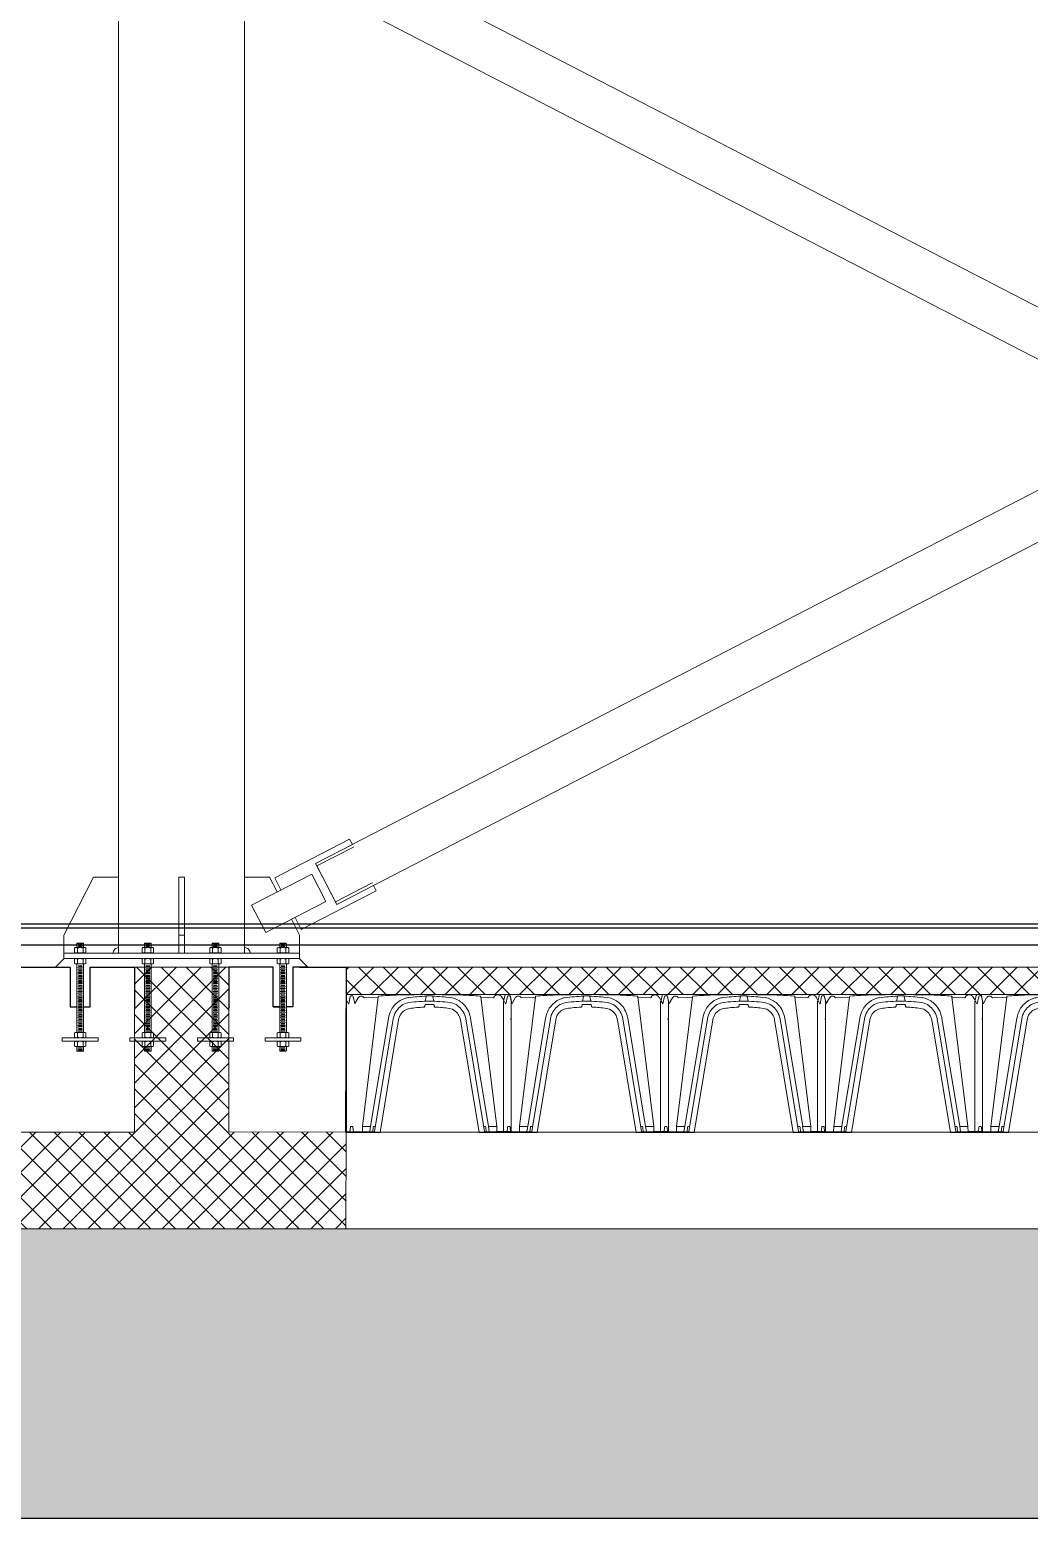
# Model space of a CAD drawing. Header units: millimetres. Extents: x -6949 to 305728, y -55091 to 76684.
# Drawn here: x 280074 to 283700, y 60513 to 65914 of the extents above; entities that cross this region are included whole.
import ezdxf

# ---------------------------------------------------------------- set-up
doc = ezdxf.new("R2010")
doc.units = ezdxf.units.MM
for name, color, linetype, lineweight in [('bulloni', 5, 'Continuous', 18), ('fonda', 7, 'Continuous', 18), ('iglù', 252, 'Continuous', 9), ('piastra', 30, 'Continuous', 18), ('S-BEAM', 5, 'Continuous', 18), ('S-COLS', 7, 'Continuous', 18), ('S-FSTN', 7, 'Continuous', 18), ('S20', 7, 'Continuous', 25), ('solaio2', 7, 'Continuous', 9)]:
    doc.layers.add(name, color=color, linetype=linetype, lineweight=lineweight)

# ---------------------------------------------------------------- blocks, each defined once
blk = doc.blocks.new('*U103')
at = {"layer": 'bulloni'}
for p, q in [((-8.7, -0.3), (8.7, 0.7)), ((-6.7, 6.9), (6.7, 6.2)), ((-6.7, 3.2), (6.7, 3.9)), ((-8.7, -6.9), (8.7, -6)), ((-6.7, -3.5), (6.7, -2.8))]:
    blk.add_line(p, q, dxfattribs=at)
blk = doc.blocks.new('*U96')
at = {"color": 0, "linetype": 'ByBlock', "lineweight": -2, "transparency": 16777216}
for p in [(0, 227.5), (0, 210), (0, 192.5), (0, 175), (0, 157.5), (0, 140), (0, 122.5), (0, 105), (0, 87.5), (0, 70), (0, 52.5), (0, 35), (0, 17.5), (0, 0)]:
    blk.add_blockref('*U103', p, dxfattribs=at)
blk = doc.blocks.new('*U97')
at = {"layer": 'bulloni'}
for p, q in [((-8.7, -0.3), (8.7, 0.7)), ((-6.7, 6.9), (6.7, 6.2)), ((-6.7, 3.2), (6.7, 3.9)), ((-8.7, -6.9), (8.7, -6)), ((-6.7, -3.5), (6.7, -2.8))]:
    blk.add_line(p, q, dxfattribs=at)
blk = doc.blocks.new('*U98')
at = {"color": 0, "linetype": 'ByBlock', "lineweight": -2, "transparency": 16777216}
for p in [(0, 227.5), (0, 210), (0, 192.5), (0, 175), (0, 157.5), (0, 140), (0, 122.5), (0, 105), (0, 87.5), (0, 70), (0, 52.5), (0, 35), (0, 17.5), (0, 0)]:
    blk.add_blockref('*U97', p, dxfattribs=at)
blk = doc.blocks.new('*U99')
at = {"layer": 'bulloni'}
for p, q in [((-8.7, -0.3), (8.7, 0.7)), ((-6.7, 6.9), (6.7, 6.2)), ((-6.7, 3.2), (6.7, 3.9)), ((-8.7, -6.9), (8.7, -6)), ((-6.7, -3.5), (6.7, -2.8))]:
    blk.add_line(p, q, dxfattribs=at)
blk = doc.blocks.new('*U100')
at = {"color": 0, "linetype": 'ByBlock', "lineweight": -2, "transparency": 16777216}
for p in [(0, 227.5), (0, 210), (0, 192.5), (0, 175), (0, 157.5), (0, 140), (0, 122.5), (0, 105), (0, 87.5), (0, 70), (0, 52.5), (0, 35), (0, 17.5), (0, 0)]:
    blk.add_blockref('*U99', p, dxfattribs=at)
blk = doc.blocks.new('*U101')
at = {"layer": 'bulloni'}
for p, q in [((-8.7, -0.3), (8.7, 0.7)), ((-6.7, 6.9), (6.7, 6.2)), ((-6.7, 3.2), (6.7, 3.9)), ((-8.7, -6.9), (8.7, -6)), ((-6.7, -3.5), (6.7, -2.8))]:
    blk.add_line(p, q, dxfattribs=at)
blk = doc.blocks.new('*U102')
at = {"color": 0, "linetype": 'ByBlock', "lineweight": -2, "transparency": 16777216}
for p in [(0, 227.5), (0, 210), (0, 192.5), (0, 175), (0, 157.5), (0, 140), (0, 122.5), (0, 105), (0, 87.5), (0, 70), (0, 52.5), (0, 35), (0, 17.5), (0, 0)]:
    blk.add_blockref('*U101', p, dxfattribs=at)
blk = doc.blocks.new('solido h 50')
at = {"linetype": 'Continuous'}
for p, q in [((107.6, 927.3), (108.9, 933.3)), ((107.6, 927.3), (107.6, 927.3)), ((107.6, 927.2), (107.6, 927.3)), ((107.6, 927.2), (107.6, 927.2)), ((107.6, 925.6), (107.6, 927.2)), ((110.2, 934.3), (113.1, 934.3)), ((115.6, 928.1), (114.5, 933.3)), ((117.8, 931.5), (115.8, 928.1)), ((140.9, 931.9), (123.5, 790.9)), ((126.8, 930.8), (126.5, 931.3)), ((140.8, 931.6), (126.8, 930.8)), ((140.9, 931.9), (140.9, 931.9)), ((140.9, 931.9), (140.9, 931.9)), ((140.9, 931.9), (140.9, 931.9)), ((140.9, 931.9), (140.9, 931.9)), ((141.6, 932.6), (141.6, 932.6)), ((150.4, 933.4), (150.3, 933.4)), ((174.8, 934.2), (174.6, 934.2)), ((177, 934.2), (174.7, 934.2)), ((176.1, 934.2), (174.8, 934.2)), ((177, 934.2), (176.1, 934.2)), ((177.3, 934.2), (177, 934.2)), ((177.3, 934.2), (177.3, 934.2)), ((177.3, 934.2), (177.3, 934.2)), ((177.9, 934.2), (177.3, 934.2)), ((177.9, 934.2), (177.3, 934.2)), ((177.9, 934.2), (177.9, 934.2)), ((179, 934.2), (177.9, 934.2)), ((206.9, 934.3), (186.3, 934.3)), ((186.3, 934.3), (206.9, 934.3)), ((191.9, 927.2), (193, 932.3)), ((192.2, 923.6), (192.2, 923.6)), ((200, 934.3), (193.2, 934.3)), ((193.2, 934.3), (193.2, 934.3)), ((199.3, 933), (193.9, 933)), ((200, 934.3), (200, 934.3)), ((200.1, 932.3), (201.2, 927.2)), ((242.8, 933.4), (242.8, 933.4)), ((251.6, 932.6), (251.6, 932.6)), ((252.3, 931.9), (252.3, 931.9)), ((252.3, 931.9), (252.3, 931.9)), ((252.3, 931.9), (252.3, 931.9)), ((252.3, 931.9), (252.3, 931.9)), ((252.3, 931.9), (269.6, 790.9)), ((267.8, 930.7), (252.3, 931.6)), ((277.7, 924.7), (274.2, 930.9)), ((277.7, 924.7), (277.7, 924.7)), ((278, 924.7), (279.6, 932.3)), ((278, 924.7), (278, 924.7)), ((278, 924.7), (278, 924.7)), ((278, 924.7), (278, 924.7)), ((280.5, 933), (281.9, 933)), ((282.8, 932.3), (284.5, 924.3)), ((284.5, 924.3), (284.5, 924.4)), ((284.5, 924.4), (284.5, 924.4)), ((286.3, 927.1), (284.7, 924.3)), ((284.8, 924.3), (284.7, 924.3)), ((287.1, 927.3), (286.6, 927.3)), ((287.1, 927.3), (287.1, 927.3)), ((287.1, 784.3), (287.1, 927.3)), ((107.6, 785.4), (107.6, 907.8)), ((151.9, 908.6), (132.4, 790.9)), ((136.8, 785.3), (157.1, 907.8)), ((151.9, 908.6), (151.9, 908.6)), ((190.6, 920.7), (190.6, 920.7)), ((190.6, 920.7), (190.7, 920.7)), ((190.6, 920.7), (190.7, 920.7)), ((190.6, 920.7), (190.6, 920.7)), ((191.4, 921.8), (191.3, 921.3)), ((191.3, 921.3), (191.3, 921.3)), ((191.3, 921.3), (191.3, 921.3)), ((191.6, 922.7), (191.4, 921.9)), ((191.4, 921.9), (191.4, 921.8)), ((191.6, 922.9), (191.6, 922.9)), ((191.6, 922.9), (191.6, 922.7)), ((191.6, 922.9), (191.6, 922.9)), ((201.5, 922.9), (201.5, 922.9)), ((201.6, 922.7), (201.5, 922.9)), ((201.5, 922.9), (201.5, 922.9)), ((201.7, 921.9), (201.6, 922.7)), ((201.8, 921.6), (201.7, 921.9)), ((201.9, 921.3), (201.8, 921.6)), ((201.9, 921.3), (201.9, 921.3)), ((201.9, 921.3), (201.9, 921.3)), ((202.5, 920.7), (202.6, 920.7)), ((202.6, 920.7), (202.9, 920.7)), ((202.9, 920.7), (202.6, 920.7)), ((256.3, 785.3), (236, 907.8)), ((241.2, 908.6), (241.2, 908.6)), ((260.7, 790.9), (241.2, 908.6)), ((163, 906.8), (142.7, 784.3)), ((142.7, 784.3), (163, 906.8)), ((163, 906.8), (163, 906.8)), ((163, 906.8), (163, 906.8)), ((230.2, 906.8), (230.2, 906.8)), ((250.4, 784.3), (230.2, 906.8)), ((230.2, 906.8), (230.2, 906.8)), ((230.2, 906.8), (250.4, 784.3)), ((107.6, 785.4), (108.2, 785.4)), ((107.6, 784.9), (107.6, 785.4)), ((108.2, 784.9), (107.6, 784.9)), ((107.6, 784.9), (107.6, 784.9)), ((108.2, 785.4), (108.6, 785.4)), ((108.5, 784.9), (108.2, 784.9)), ((108.5, 784.9), (109.7, 784.9)), ((109.8, 785.4), (108.6, 785.4)), ((112.7, 784.9), (109.7, 784.9)), ((109.8, 785.4), (112.2, 785.4)), ((113.5, 785.4), (112.2, 785.4)), ((113.9, 784.9), (112.7, 784.9)), ((112.8, 784.3), (112.7, 784.9)), ((112.8, 784.3), (114, 784.3)), ((114, 785.4), (113.5, 785.4)), ((113.9, 784.9), (130.1, 784.9)), ((114, 784.3), (113.9, 784.9)), ((123.5, 785.4), (114, 785.4)), ((114, 784.3), (130.1, 784.3)), ((123.5, 790.9), (123.4, 784.9)), ((124.4, 790.9), (123.5, 790.9)), ((124.4, 790.9), (132.5, 790.9)), ((130.1, 784.9), (136.4, 784.9)), ((136.8, 784.3), (130.1, 784.3)), ((131.5, 785.3), (132.5, 790.9)), ((135.3, 790.1), (134.9, 785)), ((137.3, 790.9), (136.2, 790.9)), ((136.8, 785.1), (136.8, 784.3)), ((141.1, 784.3), (136.8, 784.3)), ((141.1, 784.3), (142.7, 784.3)), ((252.1, 784.3), (250.4, 784.3)), ((256.5, 784.3), (252.1, 784.3)), ((255.9, 790.9), (256.9, 790.9)), ((256.3, 785.3), (256.4, 784.9)), ((256.8, 784.9), (256.4, 784.9)), ((256.4, 784.9), (256.5, 784.3)), ((256.5, 784.3), (256.9, 784.3)), ((287.1, 784.9), (256.8, 784.9)), ((256.8, 784.9), (256.8, 784.9)), ((256.9, 784.3), (256.9, 784.3)), ((263.1, 784.3), (256.9, 784.3)), ((258.3, 785), (257.8, 790.1)), ((268.7, 790.9), (260.7, 790.9)), ((261.6, 785.3), (260.7, 790.9)), ((279.3, 784.3), (263.1, 784.3)), ((268.7, 790.9), (269.6, 790.9)), ((269.6, 790.9), (269.7, 784.9)), ((279.3, 784.3), (280.5, 784.3)), ((279.9, 790.1), (279.5, 785)), ((286.7, 784.3), (280.5, 784.3)), ((281.8, 790.9), (280.8, 790.9)), ((283.2, 785), (282.7, 790.1)), ((287.1, 784.3), (286.7, 784.3))]:
    blk.add_line(p, q, dxfattribs=at)
for points in [[(173.4, 931, 0.136663), (161.4, 925.6, 0.075513), (156.2, 919.8, 0.069948), (152.9, 912.6, 0.0344), (151.9, 908.6)], [(157.1, 907.8, -0.089518), (159.9, 915.6, -0.08462), (164.5, 921.1, -0.102034), (171.3, 925, -0.039458), (174.2, 925.6)], [(191.6, 922.9, -0.162784), (192, 923.5, -0.095787), (192.2, 923.6)], [(201, 923.6, -0.128744), (201.2, 923.4, -0.135765), (201.5, 922.9)], [(236, 907.8, 0.089518), (233.3, 915.6, 0.08462), (228.7, 921.1, 0.102034), (221.9, 925, 0.039458), (219, 925.6)], [(241.2, 908.6, 0.07966), (238.3, 917.5, 0.08148), (233.1, 924.4, 0.113923), (223.6, 930.1, 0.040821), (219.8, 931)], [(175.1, 919.3, 0.133193), (168.5, 916.4, 0.106303), (164.5, 911.4, 0.076859), (163, 906.8)], [(218, 919.3, -0.115244), (223.8, 917, -0.089496), (227.6, 913.3, -0.111107), (230.2, 906.8)]]:
    blk.add_lwpolyline(points, format="xyb", dxfattribs=at)
for centre, radius, start, end in [((-10694, 899.6), 10801.6, 0.04323, 0.13798), ((110.2, 933), 1.35, 90, 168), ((113.1, 933), 1.35, 12, 90), ((115.7, 928.1), 0.159, 213.856, 328.0392), ((122.1, 929.1), 4.95, 27, 150), ((141.6, 931.9), 0.75, 91.9179, 173.9883), ((141.6, 931.8), 0.75, 91.9181, 173.9882), ((167.2, 680.5), 253.4, 91.6199, 95.8125), ((188.6, 116.1), 818.2, 90.9842, 92.0008), ((196.6, 773.8), 158.8, 91.2231, 98.3969), ((196.6, 773.8), 153.4, 89.9999, 98.3968), ((196.6, -692.2), 1626.5, 90.3633, 90.6196), ((186.3, 932.8), 1.5, 90, 90.3633), ((196.3, 767.4), 156.2, 89.9081, 91.5201), ((193.2, 933), 1.35, 90, 98.8655), ((193.9, 932.1), 0.9, 90, 168), ((196.6, 773.8), 153.4, 81.6032, 90.0001), ((196.8, 763.3), 160.4, 88.5128, 90.0819), ((199.3, 932.1), 0.9, 12, 90), ((200, 933), 1.35, 81.1345, 90), ((196.6, 773.8), 158.8, 81.6031, 88.7768), ((203.8, 90.8), 843.5, 88.01, 89.7898), ((225.9, 680.5), 253.4, 84.1906, 88.3832), ((251.6, 931.9), 0.75, 6.0149, 88.0851), ((251.6, 931.9), 0.75, 6.0148, 88.0852), ((271, 929.1), 3.6, 30, 152.9143), ((277.8, 924.8), 0.15, 213.9796, 339.3171), ((280.5, 932.1), 0.9, 90, 168), ((281.9, 932.1), 0.9, 12, 90), ((284.6, 924.4), 0.15, 200.4704, 330.0115), ((284.6, 924.4), 0.15, 192.0138, 329.9989), ((286.6, 927), 0.3, 90.0075, 149.9931), ((108.2, 906.6), 1.17, 78.7223, 91.1428), ((196.6, 773.8), 147, 92.3342, 98.3969), ((196.6, 773.8), 147, 92.3339, 98.3969), ((190.6, 921.5), 0.75, 276.8301, 347.6969), ((190.6, 921.5), 0.75, 276.7973, 347.7432), ((202.6, 921.5), 0.75, 192.2309, 262.2068), ((202.6, 921.5), 0.751, 192.2044, 262.2384), ((196.6, 773.8), 147, 81.6031, 87.5469), ((196.6, 773.8), 147, 81.6031, 87.5469), ((131.1, 785.3), 0.452, 269.7718, 350.4703), ((134.8, 785), 0.15, 270, 355), ((136.2, 790), 0.9, 90, 175), ((136.4, 785.3), 0.45, 270, 324.2654), ((136.4, 785.3), 0.45, 324.2654, 350.6), ((137.3, 790), 0.9, 56.716, 90), ((255.9, 790), 0.9, 90, 123.284), ((256.9, 790), 0.9, 5, 90), ((258.4, 785), 0.15, 185, 270), ((262.1, 785.3), 0.452, 189.5297, 270.2282), ((279.3, 785), 0.15, 270, 355), ((280.8, 790), 0.9, 90, 175), ((281.8, 790), 0.9, 5, 90), ((283.3, 785), 0.15, 185, 270)]:
    blk.add_arc(centre, radius, start, end, dxfattribs=at)
blk = doc.blocks.new('*U721')
at = {"layer": 'iglù', "linetype": 'Continuous', "xscale": -3.333639676299367, "yscale": 3.333639676299367, "zscale": 3.333639676299367}
blk.add_blockref('solido h 50', (658, -2864.7), dxfattribs=at)
blk = doc.blocks.new('*U722')
at = {"layer": 'S-BEAM', "color": 0, "linetype": 'ByBlock', "lineweight": -2, "transparency": 16777216}
for p in [(0, 0), (570, 0), (1140, 0), (1710, 0), (2280, 0), (2850, 0), (3420, 0), (3990, 0), (4560, 0), (5130, 0), (5700, 0)]:
    blk.add_blockref('*U721', p, dxfattribs=at)

msp = doc.modelspace()

# ---------------------------------------------------------------- hatches: boundary and pattern name
h = msp.add_hatch()
h.set_pattern_fill('EARTH', color=23, scale=41, angle=57)
h.set_pattern_definition([(57, (49914.32, -0.46), (-76.5511, 360.14466), [260.35, -260.35]), (57, (49832.44, 52.71), (-76.5511, 360.14466), [260.35, -260.35]), (57, (49750.56, 105.9), (-76.5511, 360.14466), [260.35, -260.35]), (147, (49741, 150.9), (-360.14466, -76.5511), [260.35, -260.35]), (147, (49794.17, 232.79), (-360.14466, -76.5511), [260.35, -260.35]), (147, (49847.34, 314.67), (-360.14466, -76.5511), [260.35, -260.35])])
h.paths.add_polyline_path([(305727.8213, 62512.508), (304724.8438, 62512.508), (304724.8438, 61562.9715), (264024.8081, 61562.9715), (264024.8081, 62512.9623), (263024.8081, 62512.9623), (263024.8081, 60512.9623), (301224.8092, 60512.9623), (305727.8213, 60512.9623)])
at = {"layer": 'fonda'}
h = msp.add_hatch(dxfattribs=at)
h.set_pattern_fill('ANSI37', color=256, scale=20)
h.set_pattern_definition([(45, (231770.664, 98451.32), (-44.90128, 44.90128), []), (135, (231770.664, 98451.32), (-44.90128, -44.90128), [])])
h.paths.add_polyline_path([(280453.9192, 61913.511), (280024.8445, 61913.511), (280024.8445, 61912.9715), (280024.8092, 61563.4146), (281220.923, 61563.427), (281221.8677, 61913.2582), (280795.6955, 61914.4091), (280795.6955, 62512.9445), (280453.9192, 62512.9445)])
at = {"layer": 'S-BEAM', "true_color": 0xc7c8ca}
h = msp.add_hatch(dxfattribs=at)
h.set_pattern_fill('ANSI37', color=9, scale=20)
h.set_pattern_definition([(45, (231768.11, 98451.325), (-44.90128, 44.90128), []), (135, (231768.11, 98451.325), (-44.90128, -44.90128), [])])
h.paths.add_polyline_path([(287522.3262, 62513.0322), (281222.2935, 62512.9692), (281222.2809, 62412.9692), (287522.3263, 62413.0322)])

# ---------------------------------------------------------------- linework, layer by layer
msp.add_lwpolyline([(265024.8155, 62669.806), (303724.8438, 62669.806), (303724.8438, 62653.4491), (265024.8155, 62653.4491)], close=True)
for points in [[(265024.808, 62513.4491), (265024.8155, 62593.4491), (303724.8438, 62593.4491)], [(264024.8081, 62512.9623), (263024.8081, 62512.9623), (263024.8081, 60512.9623), (301224.8092, 60512.9623), (305727.8213, 60512.9623), (305727.8213, 62512.508), (304724.8438, 62512.508)], [(280024.8055, 61913.511), (280024.8433, 62512.9623), (280194.8433, 62512.9623)], [(280270.0931, 62368.9623), (280292.8433, 62368.9623), (280292.8433, 62512.9623)], [(281052.2934, 62512.9692), (281222.2934, 62512.9692), (281221.8677, 61913.2582)]]:
    msp.add_lwpolyline(points)
at = {"layer": 'bulloni'}
for p, q in [((280246.1407, 62600.0965), (280244.8074, 62598.7632)), ((280244.8074, 62598.7632), (280244.8074, 62583.4221)), ((280268.8074, 62598.7632), (280244.8074, 62598.7632)), ((280267.474, 62600.0965), (280246.1407, 62600.0965)), ((280268.8074, 62598.7632), (280267.474, 62600.0965)), ((280268.8074, 62598.7632), (280268.8074, 62583.4221)), ((280491.4407, 62600.0965), (280490.1074, 62598.7632)), ((280490.1074, 62598.7632), (280490.1074, 62583.4221)), ((280514.1074, 62598.7632), (280490.1074, 62598.7632)), ((280512.774, 62600.0965), (280491.4407, 62600.0965)), ((280514.1074, 62598.7632), (280512.774, 62600.0965)), ((280514.1074, 62598.7632), (280514.1074, 62583.4221)), ((280736.7407, 62600.0965), (280735.4074, 62598.7632)), ((280735.4074, 62598.7632), (280735.4074, 62583.4221)), ((280759.4074, 62598.7632), (280735.4074, 62598.7632)), ((280758.074, 62600.0965), (280736.7407, 62600.0965)), ((280759.4074, 62598.7632), (280758.074, 62600.0965)), ((280759.4074, 62598.7632), (280759.4074, 62583.4221)), ((280982.0407, 62600.0965), (280980.7074, 62598.7632)), ((280980.7074, 62598.7632), (280980.7074, 62583.4221)), ((281004.7074, 62598.7632), (280980.7074, 62598.7632)), ((281003.374, 62600.0965), (280982.0407, 62600.0965)), ((281004.7074, 62598.7632), (281003.374, 62600.0965)), ((281004.7074, 62598.7632), (281004.7074, 62583.4221)), ((280238.5407, 62583.4221), (280236.0227, 62581.7469)), ((280236.0227, 62566.0973), (280236.0227, 62581.7469)), ((280238.5407, 62564.4221), (280236.0227, 62566.0973)), ((280238.5407, 62543.4221), (280236.0227, 62541.7469)), ((280275.074, 62583.4221), (280238.5407, 62583.4221)), ((280275.074, 62564.4221), (280238.5407, 62564.4221)), ((280238.5407, 62543.4221), (280275.074, 62543.4221)), ((280268.8074, 62563.4221), (280244.8074, 62563.4221)), ((280246.4151, 62581.7469), (280246.4151, 62566.0973)), ((280248.1407, 62592.6548), (280265.474, 62591.6853)), ((280248.1407, 62585.9881), (280265.474, 62585.0186)), ((280250.1407, 62595.8762), (280263.474, 62595.1305)), ((280250.1407, 62589.2096), (280263.474, 62588.4638)), ((280267.1997, 62566.0973), (280267.1997, 62581.7469)), ((280275.074, 62583.4221), (280277.592, 62581.7469)), ((280275.074, 62564.4221), (280277.592, 62566.0973)), ((280275.074, 62543.4221), (280277.592, 62541.7469)), ((280277.592, 62566.0973), (280277.592, 62581.7469)), ((280483.8407, 62583.4221), (280481.3227, 62581.7469)), ((280481.3227, 62566.0973), (280481.3227, 62581.7469)), ((280483.8407, 62564.4221), (280481.3227, 62566.0973)), ((280483.8407, 62543.4221), (280481.3227, 62541.7469)), ((280520.374, 62583.4221), (280483.8407, 62583.4221)), ((280520.374, 62564.4221), (280483.8407, 62564.4221)), ((280483.8407, 62543.4221), (280520.374, 62543.4221)), ((280514.1074, 62563.4221), (280490.1074, 62563.4221)), ((280491.7151, 62581.7469), (280491.7151, 62566.0973)), ((280493.4407, 62592.6548), (280510.774, 62591.6853)), ((280493.4407, 62585.9881), (280510.774, 62585.0186)), ((280495.4407, 62595.8762), (280508.774, 62595.1305)), ((280495.4407, 62589.2096), (280508.774, 62588.4638)), ((280512.4997, 62566.0973), (280512.4997, 62581.7469)), ((280520.374, 62583.4221), (280522.892, 62581.7469)), ((280520.374, 62564.4221), (280522.892, 62566.0973)), ((280520.374, 62543.4221), (280522.892, 62541.7469)), ((280522.892, 62566.0973), (280522.892, 62581.7469)), ((280729.1407, 62583.4221), (280726.6227, 62581.7469)), ((280726.6227, 62566.0973), (280726.6227, 62581.7469)), ((280729.1407, 62564.4221), (280726.6227, 62566.0973)), ((280729.1407, 62543.4221), (280726.6227, 62541.7469)), ((280765.674, 62583.4221), (280729.1407, 62583.4221)), ((280765.674, 62564.4221), (280729.1407, 62564.4221)), ((280729.1407, 62543.4221), (280765.674, 62543.4221)), ((280759.4074, 62563.4221), (280735.4074, 62563.4221)), ((280737.0151, 62581.7469), (280737.0151, 62566.0973)), ((280738.7407, 62592.6548), (280756.074, 62591.6853)), ((280738.7407, 62585.9881), (280756.074, 62585.0186)), ((280740.7407, 62595.8762), (280754.074, 62595.1305)), ((280740.7407, 62589.2096), (280754.074, 62588.4638)), ((280757.7997, 62566.0973), (280757.7997, 62581.7469)), ((280765.674, 62583.4221), (280768.192, 62581.7469)), ((280765.674, 62564.4221), (280768.192, 62566.0973)), ((280765.674, 62543.4221), (280768.192, 62541.7469)), ((280768.192, 62566.0973), (280768.192, 62581.7469)), ((280974.4407, 62583.4221), (280971.9227, 62581.7469)), ((280971.9227, 62566.0973), (280971.9227, 62581.7469)), ((280974.4407, 62564.4221), (280971.9227, 62566.0973)), ((280974.4407, 62543.4221), (280971.9227, 62541.7469)), ((281010.974, 62583.4221), (280974.4407, 62583.4221)), ((281010.974, 62564.4221), (280974.4407, 62564.4221)), ((280974.4407, 62543.4221), (281010.974, 62543.4221)), ((281004.7074, 62563.4221), (280980.7074, 62563.4221)), ((280982.3151, 62581.7469), (280982.3151, 62566.0973)), ((280984.0407, 62592.6548), (281001.374, 62591.6853)), ((280984.0407, 62585.9881), (281001.374, 62585.0186)), ((280986.0407, 62595.8762), (280999.374, 62595.1305)), ((280986.0407, 62589.2096), (280999.374, 62588.4638)), ((281003.0997, 62566.0973), (281003.0997, 62581.7469)), ((281010.974, 62583.4221), (281013.492, 62581.7469)), ((281010.974, 62564.4221), (281013.492, 62566.0973)), ((281010.974, 62543.4221), (281013.492, 62541.7469)), ((281013.492, 62566.0973), (281013.492, 62581.7469)), ((280236.0227, 62541.7469), (280236.0227, 62526.0973)), ((280238.5407, 62524.4221), (280236.0227, 62526.0973)), ((280238.5407, 62524.4221), (280275.074, 62524.4221)), ((280244.8074, 62524.4221), (280244.8074, 62275.4221)), ((280246.4151, 62541.7469), (280246.4151, 62526.0973)), ((280267.1997, 62526.0973), (280267.1997, 62541.7469)), ((280268.8074, 62275.4221), (280268.8074, 62524.4221)), ((280275.074, 62524.4221), (280277.592, 62526.0973)), ((280277.592, 62541.7469), (280277.592, 62526.0973)), ((280481.3227, 62541.7469), (280481.3227, 62526.0973)), ((280483.8407, 62524.4221), (280481.3227, 62526.0973)), ((280483.8407, 62524.4221), (280520.374, 62524.4221)), ((280490.1074, 62524.4221), (280490.1074, 62275.4221)), ((280491.7151, 62541.7469), (280491.7151, 62526.0973)), ((280512.4997, 62526.0973), (280512.4997, 62541.7469)), ((280514.1074, 62275.4221), (280514.1074, 62524.4221)), ((280520.374, 62524.4221), (280522.892, 62526.0973)), ((280522.892, 62541.7469), (280522.892, 62526.0973)), ((280726.6227, 62541.7469), (280726.6227, 62526.0973)), ((280729.1407, 62524.4221), (280726.6227, 62526.0973)), ((280729.1407, 62524.4221), (280765.674, 62524.4221)), ((280735.4074, 62524.4221), (280735.4074, 62275.4221)), ((280737.0151, 62541.7469), (280737.0151, 62526.0973)), ((280757.7997, 62526.0973), (280757.7997, 62541.7469)), ((280759.4074, 62275.4221), (280759.4074, 62524.4221)), ((280765.674, 62524.4221), (280768.192, 62526.0973)), ((280768.192, 62541.7469), (280768.192, 62526.0973)), ((280971.9227, 62541.7469), (280971.9227, 62526.0973)), ((280974.4407, 62524.4221), (280971.9227, 62526.0973)), ((280974.4407, 62524.4221), (281010.974, 62524.4221)), ((280980.7074, 62524.4221), (280980.7074, 62275.4221)), ((280982.3151, 62541.7469), (280982.3151, 62526.0973)), ((281003.0997, 62526.0973), (281003.0997, 62541.7469)), ((281004.7074, 62275.4221), (281004.7074, 62524.4221)), ((281010.974, 62524.4221), (281013.492, 62526.0973)), ((281013.492, 62541.7469), (281013.492, 62526.0973)), ((280238.5407, 62275.4221), (280236.0227, 62273.7469)), ((280236.0227, 62273.7469), (280236.0227, 62258.0973)), ((280275.074, 62275.4221), (280238.5407, 62275.4221)), ((280246.4151, 62258.0973), (280246.4151, 62273.7469)), ((280267.1997, 62273.7469), (280267.1997, 62258.0973)), ((280275.074, 62275.4221), (280277.592, 62273.7469)), ((280277.592, 62273.7469), (280277.592, 62258.0973)), ((280483.8407, 62275.4221), (280481.3227, 62273.7469)), ((280481.3227, 62273.7469), (280481.3227, 62258.0973)), ((280520.374, 62275.4221), (280483.8407, 62275.4221)), ((280491.7151, 62258.0973), (280491.7151, 62273.7469)), ((280512.4997, 62273.7469), (280512.4997, 62258.0973)), ((280520.374, 62275.4221), (280522.892, 62273.7469)), ((280522.892, 62273.7469), (280522.892, 62258.0973)), ((280729.1407, 62275.4221), (280726.6227, 62273.7469)), ((280726.6227, 62273.7469), (280726.6227, 62258.0973)), ((280765.674, 62275.4221), (280729.1407, 62275.4221)), ((280737.0151, 62258.0973), (280737.0151, 62273.7469)), ((280757.7997, 62273.7469), (280757.7997, 62258.0973)), ((280765.674, 62275.4221), (280768.192, 62273.7469)), ((280768.192, 62273.7469), (280768.192, 62258.0973)), ((280974.4407, 62275.4221), (280971.9227, 62273.7469)), ((280971.9227, 62273.7469), (280971.9227, 62258.0973)), ((281010.974, 62275.4221), (280974.4407, 62275.4221)), ((280982.3151, 62258.0973), (280982.3151, 62273.7469)), ((281003.0997, 62273.7469), (281003.0997, 62258.0973)), ((281010.974, 62275.4221), (281013.492, 62273.7469)), ((281013.492, 62273.7469), (281013.492, 62258.0973)), ((280238.5407, 62256.4221), (280236.0227, 62258.0973)), ((280238.5407, 62243.4221), (280236.0227, 62241.7469)), ((280236.0227, 62241.7469), (280236.0227, 62226.0973)), ((280238.5407, 62224.4221), (280236.0227, 62226.0973)), ((280275.074, 62256.4221), (280238.5407, 62256.4221)), ((280275.074, 62243.4221), (280238.5407, 62243.4221)), ((280275.074, 62224.4221), (280238.5407, 62224.4221)), ((280244.8074, 62209.0811), (280244.8074, 62224.4221)), ((280246.4151, 62226.0973), (280246.4151, 62241.7469)), ((280248.1407, 62221.8562), (280265.474, 62222.8256)), ((280250.1407, 62218.6347), (280263.474, 62219.3804)), ((280267.1997, 62241.7469), (280267.1997, 62226.0973)), ((280268.8074, 62209.0811), (280268.8074, 62224.4221)), ((280275.074, 62256.4221), (280277.592, 62258.0973)), ((280275.074, 62243.4221), (280277.592, 62241.7469)), ((280275.074, 62224.4221), (280277.592, 62226.0973)), ((280277.592, 62241.7469), (280277.592, 62226.0973)), ((280483.8407, 62256.4221), (280481.3227, 62258.0973)), ((280483.8407, 62243.4221), (280481.3227, 62241.7469)), ((280481.3227, 62241.7469), (280481.3227, 62226.0973)), ((280483.8407, 62224.4221), (280481.3227, 62226.0973)), ((280520.374, 62256.4221), (280483.8407, 62256.4221)), ((280520.374, 62243.4221), (280483.8407, 62243.4221)), ((280520.374, 62224.4221), (280483.8407, 62224.4221)), ((280490.1074, 62209.0811), (280490.1074, 62224.4221)), ((280491.7151, 62226.0973), (280491.7151, 62241.7469)), ((280493.4407, 62221.8562), (280510.774, 62222.8256)), ((280495.4407, 62218.6347), (280508.774, 62219.3804)), ((280512.4997, 62241.7469), (280512.4997, 62226.0973)), ((280514.1074, 62209.0811), (280514.1074, 62224.4221)), ((280520.374, 62256.4221), (280522.892, 62258.0973)), ((280520.374, 62243.4221), (280522.892, 62241.7469)), ((280520.374, 62224.4221), (280522.892, 62226.0973)), ((280522.892, 62241.7469), (280522.892, 62226.0973)), ((280729.1407, 62256.4221), (280726.6227, 62258.0973)), ((280729.1407, 62243.4221), (280726.6227, 62241.7469)), ((280726.6227, 62241.7469), (280726.6227, 62226.0973)), ((280729.1407, 62224.4221), (280726.6227, 62226.0973)), ((280765.674, 62256.4221), (280729.1407, 62256.4221)), ((280765.674, 62243.4221), (280729.1407, 62243.4221)), ((280765.674, 62224.4221), (280729.1407, 62224.4221)), ((280735.4074, 62209.0811), (280735.4074, 62224.4221)), ((280737.0151, 62226.0973), (280737.0151, 62241.7469)), ((280738.7407, 62221.8562), (280756.074, 62222.8256)), ((280740.7407, 62218.6347), (280754.074, 62219.3804)), ((280757.7997, 62241.7469), (280757.7997, 62226.0973)), ((280759.4074, 62209.0811), (280759.4074, 62224.4221)), ((280765.674, 62256.4221), (280768.192, 62258.0973)), ((280765.674, 62243.4221), (280768.192, 62241.7469)), ((280765.674, 62224.4221), (280768.192, 62226.0973)), ((280768.192, 62241.7469), (280768.192, 62226.0973)), ((280974.4407, 62256.4221), (280971.9227, 62258.0973)), ((280974.4407, 62243.4221), (280971.9227, 62241.7469)), ((280971.9227, 62241.7469), (280971.9227, 62226.0973)), ((280974.4407, 62224.4221), (280971.9227, 62226.0973)), ((281010.974, 62256.4221), (280974.4407, 62256.4221)), ((281010.974, 62243.4221), (280974.4407, 62243.4221)), ((281010.974, 62224.4221), (280974.4407, 62224.4221)), ((280980.7074, 62209.0811), (280980.7074, 62224.4221)), ((280982.3151, 62226.0973), (280982.3151, 62241.7469)), ((280984.0407, 62221.8562), (281001.374, 62222.8256)), ((280986.0407, 62218.6347), (280999.374, 62219.3804)), ((281003.0997, 62241.7469), (281003.0997, 62226.0973)), ((281004.7074, 62209.0811), (281004.7074, 62224.4221)), ((281010.974, 62256.4221), (281013.492, 62258.0973)), ((281010.974, 62243.4221), (281013.492, 62241.7469)), ((281010.974, 62224.4221), (281013.492, 62226.0973)), ((281013.492, 62241.7469), (281013.492, 62226.0973)), ((280246.1407, 62207.7477), (280244.8074, 62209.0811)), ((280268.8074, 62209.0811), (280244.8074, 62209.0811)), ((280267.474, 62207.7477), (280246.1407, 62207.7477)), ((280248.1407, 62215.1895), (280265.474, 62216.159)), ((280250.1407, 62211.968), (280263.474, 62212.7138)), ((280268.8074, 62209.0811), (280267.474, 62207.7477)), ((280491.4407, 62207.7477), (280490.1074, 62209.0811)), ((280514.1074, 62209.0811), (280490.1074, 62209.0811)), ((280512.774, 62207.7477), (280491.4407, 62207.7477)), ((280493.4407, 62215.1895), (280510.774, 62216.159)), ((280495.4407, 62211.968), (280508.774, 62212.7138)), ((280514.1074, 62209.0811), (280512.774, 62207.7477)), ((280736.7407, 62207.7477), (280735.4074, 62209.0811)), ((280759.4074, 62209.0811), (280735.4074, 62209.0811)), ((280758.074, 62207.7477), (280736.7407, 62207.7477)), ((280738.7407, 62215.1895), (280756.074, 62216.159)), ((280740.7407, 62211.968), (280754.074, 62212.7138)), ((280759.4074, 62209.0811), (280758.074, 62207.7477)), ((280982.0407, 62207.7477), (280980.7074, 62209.0811)), ((281004.7074, 62209.0811), (280980.7074, 62209.0811)), ((281003.374, 62207.7477), (280982.0407, 62207.7477)), ((280984.0407, 62215.1895), (281001.374, 62216.159)), ((280986.0407, 62211.968), (280999.374, 62212.7138)), ((281004.7074, 62209.0811), (281003.374, 62207.7477))]:
    msp.add_line(p, q, dxfattribs=at)
for points in [[(280191.8074, 62256.4221), (280321.8074, 62256.4221), (280321.8074, 62243.4221), (280191.8074, 62243.4221), (280191.8074, 62256.4221)], [(280437.1074, 62256.4221), (280567.1074, 62256.4221), (280567.1074, 62243.4221), (280437.1074, 62243.4221), (280437.1074, 62256.4221)], [(280682.4074, 62256.4221), (280812.4074, 62256.4221), (280812.4074, 62243.4221), (280682.4074, 62243.4221), (280682.4074, 62256.4221)], [(280927.7074, 62256.4221), (281057.7074, 62256.4221), (281057.7074, 62243.4221), (280927.7074, 62243.4221), (280927.7074, 62256.4221)]]:
    msp.add_lwpolyline(points, dxfattribs=at)
for centre, radius, start, end in [((280241.2189, 62574.5258), 8.8963, 54.2621471, 125.7378529), ((280241.2189, 62573.3185), 8.8963, 234.2621471, 305.7378529), ((280241.2189, 62534.5258), 8.8963, 54.2621471, 125.7378529), ((280256.8074, 62550.3496), 33.0726, 71.6858188, 108.3141812), ((280256.8074, 62597.4947), 33.0726, 251.6858188, 288.3141812), ((280256.8074, 62510.3496), 33.0726, 71.6858188, 108.3141812), ((280272.3958, 62574.5258), 8.8963, 54.2621471, 125.7378529), ((280272.3958, 62573.3185), 8.8963, 234.2621471, 305.7378529), ((280272.3958, 62534.5258), 8.8963, 54.2621471, 125.7378529), ((280486.5189, 62574.5258), 8.8963, 54.2621471, 125.7378529), ((280486.5189, 62573.3185), 8.8963, 234.2621471, 305.7378529), ((280486.5189, 62534.5258), 8.8963, 54.2621471, 125.7378529), ((280502.1074, 62550.3496), 33.0726, 71.6858188, 108.3141812), ((280502.1074, 62597.4947), 33.0726, 251.6858188, 288.3141812), ((280502.1074, 62510.3496), 33.0726, 71.6858188, 108.3141812), ((280517.6958, 62574.5258), 8.8963, 54.2621471, 125.7378529), ((280517.6958, 62573.3185), 8.8963, 234.2621471, 305.7378529), ((280517.6958, 62534.5258), 8.8963, 54.2621471, 125.7378529), ((280731.8189, 62574.5258), 8.8963, 54.2621471, 125.7378529), ((280731.8189, 62573.3185), 8.8963, 234.2621471, 305.7378529), ((280731.8189, 62534.5258), 8.8963, 54.2621471, 125.7378529), ((280747.4074, 62550.3496), 33.0726, 71.6858188, 108.3141812), ((280747.4074, 62597.4947), 33.0726, 251.6858188, 288.3141812), ((280747.4074, 62510.3496), 33.0726, 71.6858188, 108.3141812), ((280762.9958, 62574.5258), 8.8963, 54.2621471, 125.7378529), ((280762.9958, 62573.3185), 8.8963, 234.2621471, 305.7378529), ((280762.9958, 62534.5258), 8.8963, 54.2621471, 125.7378529), ((280977.1189, 62574.5258), 8.8963, 54.2621471, 125.7378529), ((280977.1189, 62573.3185), 8.8963, 234.2621471, 305.7378529), ((280977.1189, 62534.5258), 8.8963, 54.2621471, 125.7378529), ((280992.7074, 62550.3496), 33.0726, 71.6858188, 108.3141812), ((280992.7074, 62597.4947), 33.0726, 251.6858188, 288.3141812), ((280992.7074, 62510.3496), 33.0726, 71.6858188, 108.3141812), ((281008.2958, 62574.5258), 8.8963, 54.2621471, 125.7378529), ((281008.2958, 62573.3185), 8.8963, 234.2621471, 305.7378529), ((281008.2958, 62534.5258), 8.8963, 54.2621471, 125.7378529), ((280241.2189, 62533.3185), 8.8963, 234.2621471, 305.7378529), ((280256.8074, 62557.4947), 33.0726, 251.6858188, 288.3141812), ((280272.3958, 62533.3185), 8.8963, 234.2621471, 305.7378529), ((280486.5189, 62533.3185), 8.8963, 234.2621471, 305.7378529), ((280502.1074, 62557.4947), 33.0726, 251.6858188, 288.3141812), ((280517.6958, 62533.3185), 8.8963, 234.2621471, 305.7378529), ((280731.8189, 62533.3185), 8.8963, 234.2621471, 305.7378529), ((280747.4074, 62557.4947), 33.0726, 251.6858188, 288.3141812), ((280762.9958, 62533.3185), 8.8963, 234.2621471, 305.7378529), ((280977.1189, 62533.3185), 8.8963, 234.2621471, 305.7378529), ((280992.7074, 62557.4947), 33.0726, 251.6858188, 288.3141812), ((281008.2958, 62533.3185), 8.8963, 234.2621471, 305.7378529), ((280241.2189, 62266.5258), 8.8963, 54.2621471, 125.7378529), ((280256.8074, 62242.3496), 33.0726, 71.6858188, 108.3141812), ((280272.3958, 62266.5258), 8.8963, 54.2621471, 125.7378529), ((280486.5189, 62266.5258), 8.8963, 54.2621471, 125.7378529), ((280502.1074, 62242.3496), 33.0726, 71.6858188, 108.3141812), ((280517.6958, 62266.5258), 8.8963, 54.2621471, 125.7378529), ((280731.8189, 62266.5258), 8.8963, 54.2621471, 125.7378529), ((280747.4074, 62242.3496), 33.0726, 71.6858188, 108.3141812), ((280762.9958, 62266.5258), 8.8963, 54.2621471, 125.7378529), ((280977.1189, 62266.5258), 8.8963, 54.2621471, 125.7378529), ((280992.7074, 62242.3496), 33.0726, 71.6858188, 108.3141812), ((281008.2958, 62266.5258), 8.8963, 54.2621471, 125.7378529), ((280241.2189, 62265.3185), 8.8963, 234.2621471, 305.7378529), ((280241.2189, 62234.5258), 8.8963, 54.2621471, 125.7378529), ((280241.2189, 62233.3185), 8.8963, 234.2621471, 305.7378529), ((280256.8074, 62289.4947), 33.0726, 251.6858188, 288.3141812), ((280256.8074, 62210.3496), 33.0726, 71.6858188, 108.3141812), ((280256.8074, 62257.4947), 33.0726, 251.6858188, 288.3141812), ((280272.3958, 62265.3185), 8.8963, 234.2621471, 305.7378529), ((280272.3958, 62234.5258), 8.8963, 54.2621471, 125.7378529), ((280272.3958, 62233.3185), 8.8963, 234.2621471, 305.7378529), ((280486.5189, 62265.3185), 8.8963, 234.2621471, 305.7378529), ((280486.5189, 62234.5258), 8.8963, 54.2621471, 125.7378529), ((280486.5189, 62233.3185), 8.8963, 234.2621471, 305.7378529), ((280502.1074, 62289.4947), 33.0726, 251.6858188, 288.3141812), ((280502.1074, 62210.3496), 33.0726, 71.6858188, 108.3141812), ((280502.1074, 62257.4947), 33.0726, 251.6858188, 288.3141812), ((280517.6958, 62265.3185), 8.8963, 234.2621471, 305.7378529), ((280517.6958, 62234.5258), 8.8963, 54.2621471, 125.7378529), ((280517.6958, 62233.3185), 8.8963, 234.2621471, 305.7378529), ((280731.8189, 62265.3185), 8.8963, 234.2621471, 305.7378529), ((280731.8189, 62234.5258), 8.8963, 54.2621471, 125.7378529), ((280731.8189, 62233.3185), 8.8963, 234.2621471, 305.7378529), ((280747.4074, 62289.4947), 33.0726, 251.6858188, 288.3141812), ((280747.4074, 62210.3496), 33.0726, 71.6858188, 108.3141812), ((280747.4074, 62257.4947), 33.0726, 251.6858188, 288.3141812), ((280762.9958, 62265.3185), 8.8963, 234.2621471, 305.7378529), ((280762.9958, 62234.5258), 8.8963, 54.2621471, 125.7378529), ((280762.9958, 62233.3185), 8.8963, 234.2621471, 305.7378529), ((280977.1189, 62265.3185), 8.8963, 234.2621471, 305.7378529), ((280977.1189, 62234.5258), 8.8963, 54.2621471, 125.7378529), ((280977.1189, 62233.3185), 8.8963, 234.2621471, 305.7378529), ((280992.7074, 62289.4947), 33.0726, 251.6858188, 288.3141812), ((280992.7074, 62210.3496), 33.0726, 71.6858188, 108.3141812), ((280992.7074, 62257.4947), 33.0726, 251.6858188, 288.3141812), ((281008.2958, 62265.3185), 8.8963, 234.2621471, 305.7378529), ((281008.2958, 62234.5258), 8.8963, 54.2621471, 125.7378529), ((281008.2958, 62233.3185), 8.8963, 234.2621471, 305.7378529)]:
    msp.add_arc(centre, radius, start, end, dxfattribs=at)
at = {"layer": 'fonda'}
for points in [[(280453.9192, 61913.511), (280453.9192, 62512.9445), (280795.6955, 62512.9445), (280795.6955, 61914.4091), (281221.8677, 61913.2582), (281220.923, 61563.427), (280024.8092, 61563.4146), (280024.8055, 61913.511)], [(281221.8667, 61913.2582), (287524.8054, 61913.511), (287524.8079, 61563.4146), (281220.922, 61563.427)]]:
    msp.add_lwpolyline(points, close=True, dxfattribs=at)
for points in [[(287522.3294, 62512.9422), (281222.2935, 62512.9422), (281219.3529, 61913.2381), (287522.2916, 61913.4909), (287522.3294, 62512.9422)], [(287524.8432, 62512.9623), (281222.2931, 62512.9692), (281221.8667, 61913.2582), (287524.8054, 61913.511), (287524.8432, 62512.9623)]]:
    msp.add_lwpolyline(points, dxfattribs=at)
at = {"layer": 'piastra'}
for p, q in [((281234.2848, 62976.5054), (280962.4265, 62836.0452)), ((281244.1291, 62957.4519), (281234.2848, 62976.5054)), ((280962.4265, 62836.0452), (280984.9185, 62792.5124)), ((281058.8207, 62649.4758), (281330.679, 62789.9359)), ((281330.679, 62789.9359), (281320.8347, 62808.9894)), ((281036.3287, 62693.0087), (281058.8207, 62649.4758))]:
    msp.add_line(p, q, dxfattribs=at)
for points in [[(280196.7761, 62563.4221), (280196.7761, 62628.3757), (280305.5638, 62838.9326), (280396.3074, 62838.9326)], [(280196.7761, 62563.4211), (280196.7761, 62628.3747), (280305.5638, 62838.9316), (280396.3074, 62838.9316)], [(280971.5917, 62785.6269), (280944.0509, 62838.9316), (280853.3074, 62838.9316)], [(281052.8386, 62563.4211), (281052.8386, 62628.3747), (281023.0019, 62686.1231)], [(280614.8074, 62628.3747), (280634.8074, 62628.3747)], [(280196.7761, 62543.4211), (280196.7761, 62563.4211), (281052.7761, 62563.4211), (281052.7761, 62543.4211)], [(280196.8074, 62543.4221), (281052.8074, 62543.4221)]]:
    msp.add_lwpolyline(points, dxfattribs=at)
for points in [[(280614.8074, 62838.9316), (280634.8074, 62838.9316), (280634.8074, 62563.4221), (280614.8074, 62563.4221)], [(281096.8601, 62850.3489), (280878.3074, 62737.43), (280929.7176, 62637.9263), (281148.2704, 62750.8452)]]:
    msp.add_lwpolyline(points, close=True, dxfattribs=at)
for centre, start, end in [((280396.2441, 62563.4854), 89.8181882, 180.1818118), ((280853.3706, 62563.4854), 359.8181882, 90.1818118)]:
    msp.add_arc(centre, 19.9368, start, end, dxfattribs=at)
at = {"layer": 'S-BEAM'}
for p, q in [((281110.8661, 62888.5994), (281244.13, 62957.4524)), ((281110.8661, 62888.5994), (281244.13, 62957.4524)), ((281115.4935, 62879.6431), (281248.7574, 62948.4961)), ((281248.4465, 62949.0979), (281248.7574, 62948.4961)), ((281149.2189, 62814.3681), (281110.8661, 62888.5994)), ((281110.8661, 62888.5994), (281149.2189, 62814.3681)), ((281110.8661, 62888.5994), (281115.4935, 62879.6431)), ((281115.4935, 62879.6431), (281149.2189, 62814.3681)), ((281149.2189, 62814.3681), (281115.4935, 62879.6431)), ((281149.2189, 62814.3681), (281182.9443, 62749.0931)), ((281187.5717, 62740.1368), (281149.2189, 62814.3681)), ((281149.2189, 62814.3681), (281187.5717, 62740.1368)), ((281182.9443, 62749.0931), (281149.2189, 62814.3681)), ((281182.9443, 62749.0931), (281316.2082, 62817.9461)), ((281182.9443, 62749.0931), (281316.2082, 62817.9461)), ((281316.2082, 62817.9461), (281316.5191, 62817.3443)), ((281187.5717, 62740.1368), (281320.8356, 62808.9898)), ((281187.5717, 62740.1368), (281320.8356, 62808.9898)), ((281187.5717, 62740.1368), (281182.9443, 62749.0931))]:
    msp.add_line(p, q, dxfattribs=at)
msp.add_lwpolyline([(281308.4396, 66159.9303), (284006.0747, 64766.1522), (283928.8216, 64616.6301), (281231.1866, 66010.4082)], close=True, dxfattribs=at)
msp.add_lwpolyline([(281321.1093, 62808.4601), (287518.4283, 66010.4081), (287441.1752, 66159.9302), (281243.8563, 62957.9821)], dxfattribs=at)
at = {"layer": 'S-COLS'}
msp.add_lwpolyline([(280853.3074, 62563.4231), (280853.3074, 74543.4225), (280396.3074, 74543.4225), (280396.3074, 62563.4231)], dxfattribs=at)
at = {"layer": 'S-FSTN'}
for p, q in [((280853.3074, 62838.9326), (280853.3074, 62563.4221)), ((280853.3074, 62716.1774), (280853.3074, 62686.1774)), ((280411.3074, 62563.4221), (280381.3074, 62563.4221)), ((280853.3074, 62563.4221), (281052.8386, 62563.4221)), ((280968.073, 62563.4221), (280938.073, 62563.4221))]:
    msp.add_line(p, q, dxfattribs=at)
at = {"layer": 'S20'}
for points in [[(280196.8433, 62542.9623), (280166.8433, 62512.9623), (280166.8433, 62512.9623), (280166.8433, 62512.9623), (280220.8433, 62512.9623), (280220.8433, 62368.2706), (280244.8433, 62368.2706)], [(281052.8433, 62542.9623), (281082.8433, 62512.9623), (281082.8433, 62512.9623), (281082.8433, 62512.9623), (281028.7433, 62512.9623), (281028.7433, 62368.2706), (281004.7433, 62368.2706)], [(280292.8433, 62368.9623), (280292.8433, 62512.9623), (280346.5933, 62512.9623), (280453.9192, 62512.9623), (280453.9192, 62368.9623), (280453.9192, 62368.9623), (280453.9192, 62368.9623)], [(280956.7433, 62368.9623), (280956.7433, 62512.9623), (280903.0933, 62512.9623), (280795.6955, 62512.9623), (280795.6955, 62368.9623), (280799.34, 62368.9623), (280799.34, 62368.9623)]]:
    msp.add_lwpolyline(points, dxfattribs=at)
msp.add_lwpolyline([(280956.7433, 62368.9623), (280980.7433, 62368.9623)], close=True, dxfattribs=at)
at = {"layer": 'solaio2'}
for points in [[(281222.2934, 62512.9692), (287522.3294, 62512.5722)], [(281222.2934, 62412.9692), (287522.3231, 62413.0322)]]:
    msp.add_lwpolyline(points, dxfattribs=at)

# ---------------------------------------------------------------- block references
for name, p in [('*U96', (280256.8074, 62283.983)), ('*U102', (280502.1074, 62283.983)), ('*U100', (280747.4074, 62283.983)), ('*U98', (280992.7074, 62283.983))]:
    msp.add_blockref(name, p)
at = {"layer": 'S-BEAM'}
msp.add_blockref('*U722', (281521.4946, 62162.9738), dxfattribs=at)

doc.saveas('drawing.dxf')
